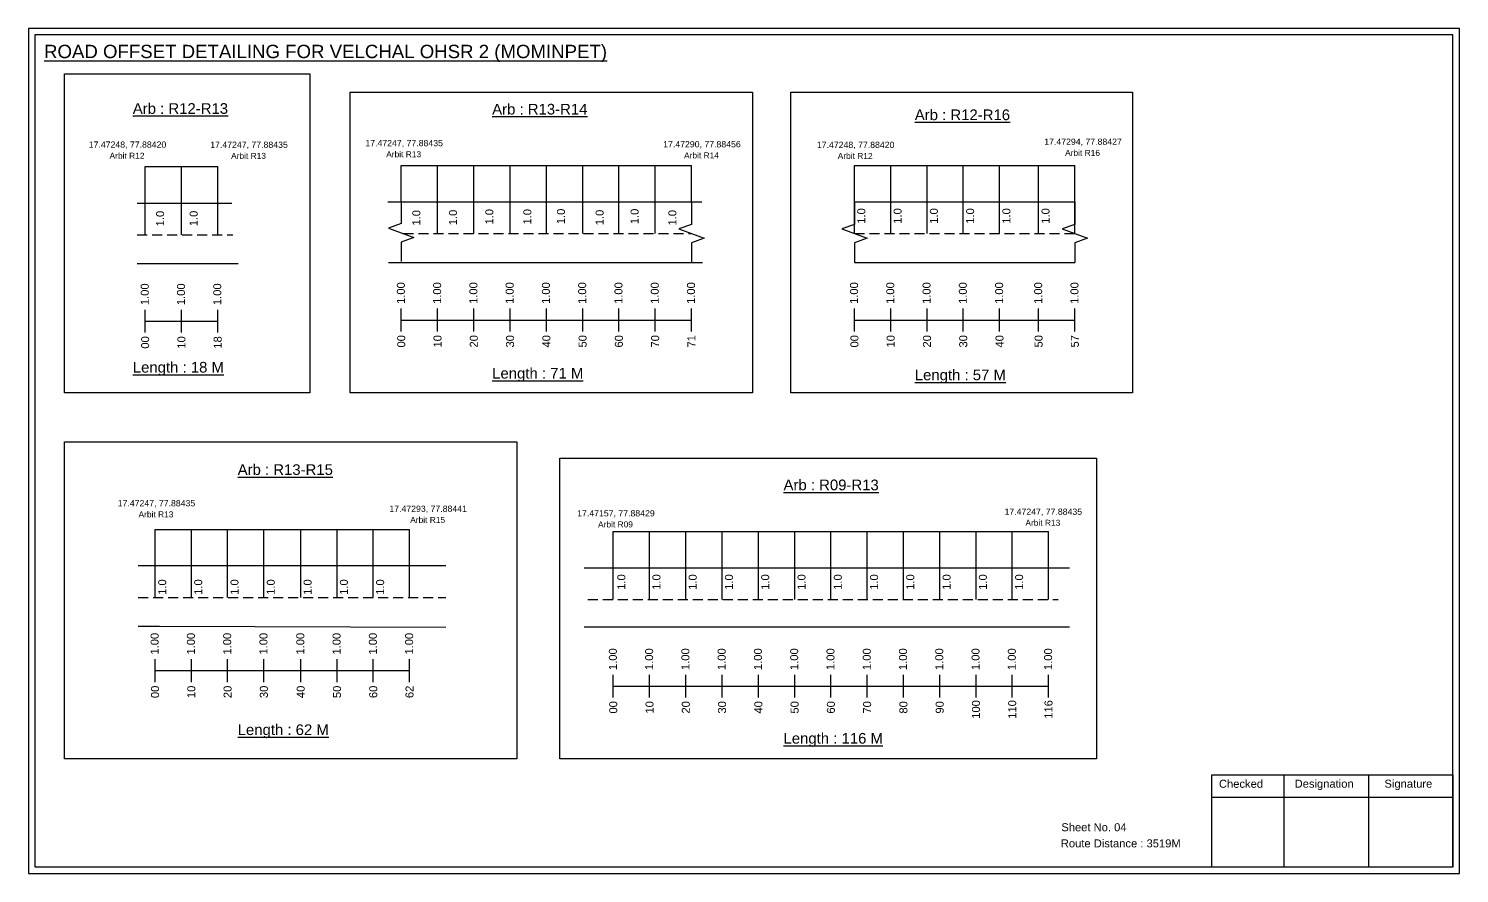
# Model space of a CAD drawing. Header units: inches. Extents: x 1000 to 5772, y 113 to 3122.
# Drawn here: x 3217 to 3754, y 113 to 429 of the extents above; entities that cross this region are included whole.
import ezdxf

# ---------------------------------------------------------------- set-up
doc = ezdxf.new("R2010")
doc.units = ezdxf.units.IN
doc.header["$MEASUREMENT"] = 0
doc.linetypes.add('DASHED2', pattern=[0.375, 0.25, -0.125])
doc.layers.add('PDF_Geometry', color=7, linetype='Continuous')
doc.layers.add('PDF_Text', color=5, linetype='Continuous')
doc.styles.add('PDF Arial', font='arial.ttf')
doc.styles.get("Standard").update_dxf_attribs({"font": 'arial.ttf'})

msp = doc.modelspace()

# ---------------------------------------------------------------- linework, layer by layer
at = {"color": 5}
for p, q in [((3260.86, 377.53), (3288.06, 377.53)), ((3356.9, 377.96), (3465.7, 377.96)), ((3526.81, 377.96), (3609.47, 377.96)), ((3264.58, 241.51), (3359.99, 241.51)), ((3436.39, 240.72), (3599.59, 240.72))]:
    msp.add_line(p, q, dxfattribs=at)
for p, q in [((3260.86, 352), (3260.86, 377.53)), ((3274.46, 352), (3274.46, 377.53)), ((3288.06, 352), (3288.06, 377.53)), ((3356.9, 364.32), (3356.9, 377.96)), ((3370.5, 352.43), (3370.5, 377.96)), ((3384.1, 352.43), (3384.1, 377.96)), ((3397.7, 352.43), (3397.7, 377.96)), ((3411.3, 352.43), (3411.3, 377.96)), ((3424.9, 352.43), (3424.9, 377.96)), ((3438.5, 352.43), (3438.5, 377.96)), ((3452.1, 352.43), (3452.1, 377.96)), ((3465.7, 364.31), (3465.7, 377.96)), ((3526.81, 352.43), (3526.81, 377.96)), ((3540.41, 352.43), (3540.41, 377.96)), ((3554.01, 352.43), (3554.01, 377.96)), ((3567.61, 352.43), (3567.61, 377.96)), ((3581.21, 352.43), (3581.21, 377.96)), ((3595.87, 352.43), (3595.87, 377.97)), ((3609.47, 352.43), (3609.47, 377.97)), ((3257.86, 363.88), (3293.29, 363.88)), ((3351.9, 364.31), (3469.52, 364.37)), ((3526.81, 364.31), (3609.47, 364.31)), ((3257.86, 341.19), (3295.68, 341.19)), ((3352.04, 341.63), (3469.83, 341.63)), ((3526.81, 341.63), (3609.47, 341.63)), ((3264.58, 215.98), (3264.58, 241.51)), ((3278.18, 215.98), (3278.18, 241.51)), ((3291.78, 215.98), (3291.78, 241.51)), ((3305.38, 215.98), (3305.38, 241.51)), ((3319.19, 215.98), (3319.19, 241.51)), ((3332.79, 215.98), (3332.79, 241.51)), ((3346.39, 215.98), (3346.39, 241.51)), ((3359.99, 215.98), (3359.99, 241.51)), ((3436.39, 215.18), (3436.39, 240.72)), ((3449.99, 215.18), (3449.99, 240.72)), ((3463.59, 215.18), (3463.59, 240.72)), ((3477.19, 215.18), (3477.19, 240.72)), ((3490.79, 215.18), (3490.79, 240.72)), ((3504.39, 215.18), (3504.39, 240.72)), ((3517.99, 215.18), (3517.99, 240.72)), ((3531.59, 215.18), (3531.59, 240.72)), ((3545.19, 215.18), (3545.19, 240.72)), ((3558.79, 215.18), (3558.79, 240.72)), ((3572.39, 215.18), (3572.39, 240.72)), ((3585.99, 215.18), (3585.99, 240.72)), ((3599.59, 215.18), (3599.59, 240.72)), ((3373.59, 227.86), (3258.17, 227.86)), ((3425.51, 227.07), (3607.41, 227.07)), ((3258.17, 205.17), (3266.23, 205.17)), ((3266.23, 205.17), (3373.59, 204.88)), ((3607.41, 204.88), (3425.51, 204.88))]:
    msp.add_line(p, q)
at = {"linetype": 'DASHED2', "ltscale": 15}
for p, q in [((3257.86, 352), (3293.77, 352)), ((3357.66, 352.43), (3465.7, 352.43)), ((3526.81, 352.43), (3609.47, 352.43)), ((3258.17, 215.98), (3373.59, 215.98)), ((3426.78, 215.18), (3603.2, 215.18))]:
    msp.add_line(p, q, dxfattribs=at)
at = {"color": 217, "true_color": 0x93278f}
for p, q in [((3260.86, 315.3), (3260.86, 323.85)), ((3274.46, 315.3), (3274.46, 323.85)), ((3288.06, 315.3), (3288.06, 323.85)), ((3356.9, 315.73), (3356.9, 324.29)), ((3370.5, 315.73), (3370.5, 324.29)), ((3384.1, 315.73), (3384.1, 324.29)), ((3397.7, 315.73), (3397.7, 324.29)), ((3411.3, 315.73), (3411.3, 324.29)), ((3424.9, 315.73), (3424.9, 324.29)), ((3438.5, 315.73), (3438.5, 324.29)), ((3452.1, 315.73), (3452.1, 324.29)), ((3465.7, 315.73), (3465.7, 324.29)), ((3526.81, 315.73), (3526.81, 324.29)), ((3540.41, 315.73), (3540.41, 324.29)), ((3554.01, 315.73), (3554.01, 324.29)), ((3567.61, 315.73), (3567.61, 324.29)), ((3581.21, 315.73), (3581.21, 324.29)), ((3595.87, 315.73), (3595.87, 324.29)), ((3609.47, 315.73), (3609.47, 324.29)), ((3260.86, 319.57), (3288.06, 319.57)), ((3356.9, 320), (3465.7, 320)), ((3526.81, 320), (3609.47, 320.01)), ((3264.58, 184.28), (3264.58, 192.84)), ((3264.58, 188.55), (3359.99, 188.61)), ((3278.18, 184.28), (3278.18, 192.84)), ((3291.78, 184.28), (3291.78, 192.84)), ((3305.38, 184.28), (3305.38, 192.84)), ((3319.19, 184.28), (3319.19, 192.84)), ((3332.79, 184.28), (3332.79, 192.84)), ((3346.39, 184.28), (3346.39, 192.84)), ((3359.99, 184.28), (3359.99, 192.84)), ((3436.39, 178.49), (3436.39, 187.04)), ((3436.39, 182.75), (3599.59, 182.79)), ((3449.99, 178.49), (3449.99, 187.04)), ((3463.59, 178.49), (3463.59, 187.04)), ((3477.19, 178.49), (3477.19, 187.04)), ((3490.79, 178.49), (3490.79, 187.04)), ((3504.39, 178.49), (3504.39, 187.04)), ((3517.99, 178.49), (3517.99, 187.04)), ((3531.59, 178.49), (3531.59, 187.04)), ((3545.19, 178.49), (3545.19, 187.04)), ((3558.79, 178.49), (3558.79, 187.04)), ((3572.39, 178.49), (3572.39, 187.04)), ((3585.99, 178.49), (3585.99, 187.04)), ((3599.59, 178.49), (3599.59, 187.04))]:
    msp.add_line(p, q, dxfattribs=at)
for points in [[(3230.65, 412.37), (3322.6, 412.37), (3322.6, 292.77), (3230.65, 292.77)], [(3337.67, 405.45), (3488.52, 405.45), (3488.52, 292.77), (3337.67, 292.77)], [(3502.95, 405.45), (3631.05, 405.45), (3631.05, 292.77), (3502.95, 292.77)], [(3230.65, 274.35), (3400.27, 274.35), (3400.27, 155.52), (3230.65, 155.52)], [(3416.29, 268.2), (3617.53, 268.2), (3617.53, 155.52), (3416.29, 155.52)]]:
    msp.add_lwpolyline(points, close=True)
at = {"linetype": 'Continuous'}
for points in [[(3356.88, 364.6), (3356.88, 356.17), (3352.13, 354.44), (3361.62, 350.99), (3356.88, 349.26), (3356.88, 341.91)], [(3465.7, 364.31), (3465.7, 355.88), (3460.95, 354.16), (3470.44, 350.7), (3465.7, 348.98), (3465.7, 341.63)], [(3526.81, 364.31), (3526.81, 355.88), (3522.07, 354.16), (3531.56, 350.7), (3526.81, 348.98), (3526.81, 341.63)], [(3609.47, 364.31), (3609.47, 355.88), (3604.73, 354.16), (3614.21, 350.7), (3609.47, 348.98), (3609.47, 341.63)]]:
    msp.add_lwpolyline(points, dxfattribs=at)
at = {"layer": 'PDF_Geometry'}
for points in [[(3217.15, 429.26), (3217.15, 112.55), (3753.63, 112.55), (3753.63, 429.26)], [(3219.48, 426.93), (3219.48, 114.97), (3751.21, 114.97), (3751.21, 426.93)]]:
    msp.add_lwpolyline(points, close=True, dxfattribs=at)
at = {"layer": 'PDF_Geometry', "color": 242, "true_color": 0xcc1f26}
msp.add_lwpolyline([(3751.21, 114.87), (3660.86, 114.87), (3660.86, 149.49), (3751.21, 149.49)], close=True, dxfattribs=at)
for points in [[(3687.85, 149.49), (3687.85, 114.87)], [(3719.57, 149.49), (3719.57, 114.87)], [(3660.86, 141.11), (3751.21, 141.11)]]:
    msp.add_lwpolyline(points, dxfattribs=at)

# ---------------------------------------------------------------- texts
at = {"color": 242, "true_color": 0xcd2027}
for s, height, p in [('%%UROAD OFFSET DETAILING FOR VELCHAL OHSR 2 (MOMINPET)', 5, (3222.93, 418.19)), ('%%UArb : R12-R13', 4, (3256.22, 397.31)), ('%%UArb : R13-R14', 4, (3390.97, 397.06)), ('%%UArb : R12-R16', 4, (3549.43, 394.94)), ('%%ULength : 18 M', 4, (3256.22, 300.31)), ('%%ULength : 71 M', 4, (3390.97, 298.06)), ('%%ULength : 57 M', 4, (3549.43, 297.44)), ('%%UArb : R13-R15', 4, (3295.54, 261.92)), ('%%UArb : R09-R13', 4, (3500.21, 256.19)), ('%%ULength : 62 M', 4, (3295.54, 164.42)), ('%%ULength : 116 M', 4, (3500.21, 161.19))]:
    msp.add_text(s, height=height, dxfattribs=at).set_placement(p)
at = {"color": 5}
for s, height, p in [('17.47248, 77.88420', 2.34, (3239.69, 384.6)), ('17.47247, 77.88435', 2.34, (3285.25, 384.56)), ('17.47247, 77.88435', 2.34, (3343.42, 385.17)), ('17.47290, 77.88456', 2.34, (3455.09, 384.73)), ('17.47248, 77.88420', 2.34, (3512.71, 384.52)), ('17.47294, 77.88427', 2.34, (3597.97, 385.69)), ('Arbit R12', 2.246, (3247.51, 380.47)), ('Arbit R13', 2.246, (3293.07, 380.43)), ('Arbit R13', 2.246, (3351.24, 381.05)), ('Arbit R14', 2.246, (3462.91, 380.6)), ('Arbit R12', 2.246, (3520.53, 380.4)), ('Arbit R16', 2.246, (3605.79, 381.56)), ('17.47247, 77.88435', 2.34, (3250.55, 250.15)), ('Arbit R13', 2.246, (3258.37, 246.02)), ('17.47293, 77.88441', 2.34, (3352.42, 248.09)), ('17.47157, 77.88429', 2.34, (3422.84, 246.38)), ('17.47247, 77.88435', 2.34, (3583.08, 246.98)), ('Arbit R15', 2.246, (3360.24, 243.96)), ('Arbit R09', 2.246, (3430.66, 242.25)), ('Arbit R13', 2.246, (3590.9, 242.86))]:
    msp.add_text(s, height=height, dxfattribs=at).set_placement(p)
for p in [(3267.94, 355.14), (3280.53, 355.17), (3364.03, 355.41), (3377.77, 355.54), (3391.39, 355.8), (3405.65, 355.8), (3418.25, 355.93), (3432.76, 355.54), (3445.87, 355.93), (3460.03, 355.43), (3530.88, 356.1), (3544.48, 356.1), (3558.08, 356.1), (3571.68, 356.1), (3585.28, 356.1), (3599.94, 356.11), (3268.75, 216.97), (3282.25, 216.97), (3295.85, 216.97), (3309.45, 216.97), (3323.26, 216.97), (3336.86, 216.97), (3350.46, 216.97), (3440.9, 218.86), (3454.05, 218.86), (3467.65, 218.86), (3481.25, 218.86), (3494.85, 218.86), (3508.45, 218.86), (3522.05, 218.86), (3535.65, 218.86), (3549.25, 218.86), (3562.85, 218.86), (3576.45, 218.86), (3590.05, 218.86)]:
    msp.add_text('1.0', height=3, rotation=90).set_placement(p)
at = {"color": 217, "true_color": 0x93278f}
for s, p in [('1.00', (3262.19, 325.59)), ('1.00', (3275.79, 325.59)), ('1.00', (3289.39, 325.59)), ('1.00', (3358.22, 326.03)), ('1.00', (3371.82, 326.03)), ('1.00', (3385.42, 326.03)), ('1.00', (3399.02, 326.03)), ('1.00', (3412.62, 326.03)), ('1.00', (3426.22, 326.03)), ('1.00', (3439.82, 326.03)), ('1.00', (3453.42, 326.03)), ('1.00', (3467.02, 326.03)), ('1.00', (3528.14, 326.03)), ('1.00', (3541.74, 326.03)), ('1.00', (3555.34, 326.03)), ('1.00', (3568.94, 326.03)), ('1.00', (3582.54, 326.03)), ('1.00', (3597.19, 326.03)), ('1.00', (3610.79, 326.03)), ('00', (3262.34, 309.27)), ('10', (3275.94, 309.27)), ('18', (3289.54, 309.27)), ('00', (3358.37, 309.7)), ('10', (3371.97, 309.7)), ('20', (3385.57, 309.7)), ('30', (3399.17, 309.7)), ('40', (3412.77, 309.7)), ('50', (3426.37, 309.7)), ('60', (3439.97, 309.7)), ('70', (3453.57, 309.7)), ('71', (3467.17, 309.7)), ('00', (3528.29, 309.7)), ('10', (3541.89, 309.7)), ('20', (3555.49, 309.7)), ('30', (3569.09, 309.7)), ('40', (3582.69, 309.7)), ('50', (3597.34, 309.71)), ('57', (3610.94, 309.71)), ('1.00', (3265.9, 194.58)), ('1.00', (3279.5, 194.58)), ('1.00', (3293.1, 194.58)), ('1.00', (3306.7, 194.58)), ('1.00', (3320.52, 194.58)), ('1.00', (3334.12, 194.58)), ('1.00', (3347.72, 194.58)), ('1.00', (3361.32, 194.58)), ('1.00', (3437.71, 188.78)), ('1.00', (3451.31, 188.78)), ('1.00', (3464.91, 188.78)), ('1.00', (3478.51, 188.78)), ('1.00', (3492.11, 188.78)), ('1.00', (3505.71, 188.78)), ('1.00', (3519.31, 188.78)), ('1.00', (3532.91, 188.78)), ('1.00', (3546.51, 188.78)), ('1.00', (3560.11, 188.78)), ('1.00', (3573.71, 188.78)), ('1.00', (3587.31, 188.78)), ('1.00', (3600.91, 188.78)), ('00', (3266.05, 178.26)), ('10', (3279.65, 178.26)), ('20', (3293.25, 178.26)), ('30', (3306.85, 178.26)), ('40', (3320.67, 178.26)), ('50', (3334.27, 178.26)), ('60', (3347.87, 178.26)), ('62', (3361.47, 178.26)), ('100', (3573.86, 170.51)), ('110', (3587.46, 170.51)), ('116', (3601.06, 170.51)), ('00', (3437.86, 172.46)), ('10', (3451.46, 172.46)), ('20', (3465.06, 172.46)), ('30', (3478.66, 172.46)), ('40', (3492.26, 172.46)), ('50', (3505.86, 172.46)), ('60', (3519.46, 172.46)), ('70', (3533.06, 172.46)), ('80', (3546.66, 172.46)), ('90', (3560.26, 172.46))]:
    msp.add_text(s, height=3, rotation=90, dxfattribs=at).set_placement(p)
for s, p in [('Sheet No. 04', (3604.36, 128.35)), ('Route Distance : 3519M', (3604.18, 122.3))]:
    msp.add_text(s, height=3).set_placement(p)
at = {"layer": 'PDF_Text', "color": 7, "attachment_point": 7, "style": 'PDF Arial'}
for s, insert, char_height in [('Checked', (3663.47, 144.6), 3.001), ('Designation', (3691.85, 143.77), 3.0006), ('Signature', (3725.53, 143.77), 3.001)]:
    msp.add_mtext(s, dxfattribs=dict(at, insert=insert, char_height=char_height))

doc.saveas('drawing.dxf')
